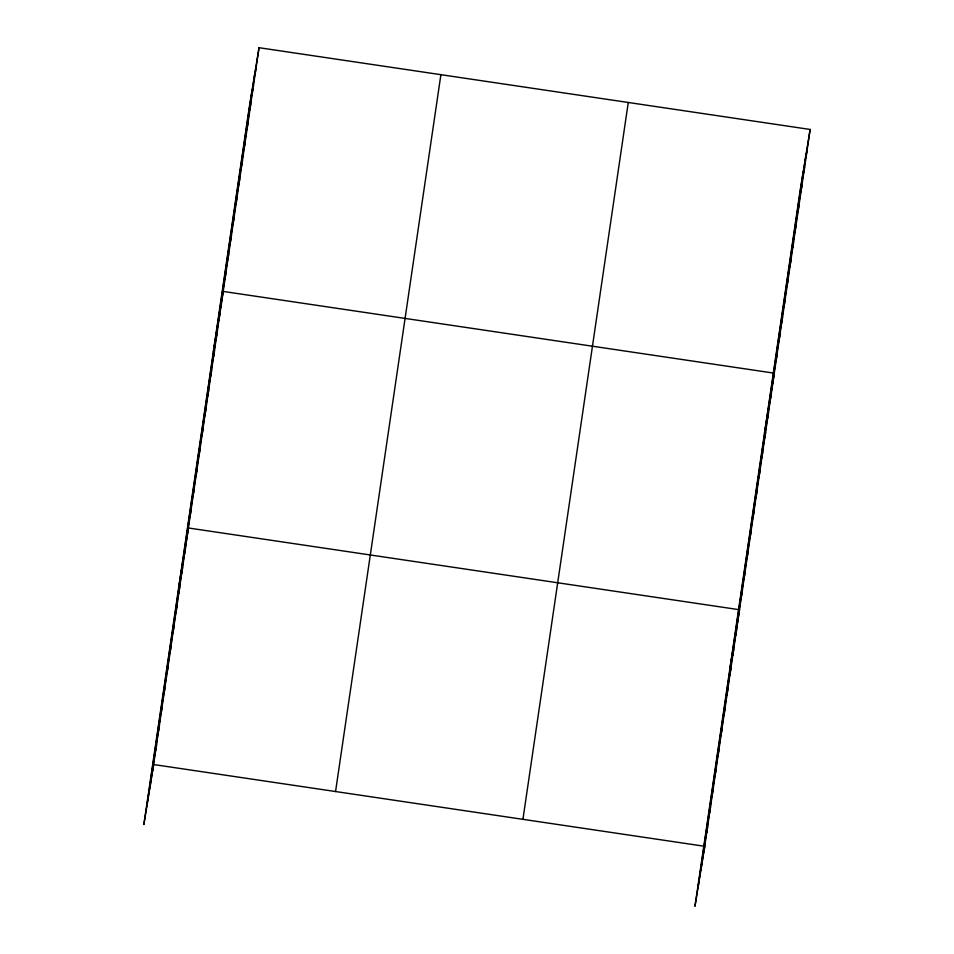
<?xml version="1.0" encoding="UTF-8"?>
<svg xmlns="http://www.w3.org/2000/svg" width="954" height="954" viewBox="0 0 954 954"><rect width="100%" height="100%" fill="white"/><g stroke="black" fill="none" stroke-linecap="round" stroke-linejoin="round"><path stroke-width="1.43" d="M146.773 806.774L252.118 89.915M149.778 788.469L255.112 71.61M152.688 770.701L259.023 47.7L810.137 129.458L703.79 852.459M335.558 791.534L440.891 74.686M522.935 819.331L628.269 102.483M697.887 888.532L803.22 171.684M700.88 870.227L806.213 153.379M259.023 47.7L249.209 107.683L143.863 824.542L153.689 764.548L704.791 846.317L694.977 906.3L800.311 189.452L810.137 129.458M255.267 72.599L256.268 66.446M252.512 91.345L253.514 85.192M249.757 110.092L250.759 103.95M247.003 128.838L248.004 122.696M244.248 147.596L245.25 141.442M241.493 166.342L242.495 160.189M238.738 185.088L239.74 178.935M235.984 203.834L236.986 197.693M233.229 222.58L234.231 216.439M230.474 241.326L231.476 235.185M227.72 260.084L228.721 253.931M224.965 278.83L225.967 272.677M213.386 351.418L223.212 291.435L774.314 373.193L764.5 433.176M219.313 317.288L220.314 311.147M216.415 337L217.417 330.859M213.517 356.713L214.519 350.571M210.619 376.436L211.621 370.283M207.722 396.148L208.723 389.995M204.824 415.861L205.837 409.707M201.926 435.573L202.94 429.419M199.028 455.285L200.042 449.131M196.13 474.997L197.144 468.855M193.233 494.709L194.246 488.567M190.347 514.421L191.349 508.279M178.625 587.974L188.451 527.991L739.553 609.749L729.738 669.744M184.551 553.857L185.553 547.703M181.654 573.569L182.655 567.415M178.756 593.281L179.757 587.127M175.858 612.993L176.86 606.839M172.96 632.705L173.962 626.551M170.062 652.417L171.076 646.275M167.165 672.129L168.178 665.987M164.267 691.841L165.28 685.699M161.369 711.553L162.383 705.411M158.471 731.277L159.485 725.123M155.585 750.989L156.587 744.835M806.368 154.357L807.382 148.216M803.614 173.103L804.627 166.962M800.859 191.849L801.873 185.708M798.104 210.607L799.118 204.454M795.35 229.354L796.363 223.2M792.595 248.1L793.609 241.958M789.84 266.846L790.854 260.704M787.086 285.592L788.087 279.45M784.331 304.35L785.333 298.197M781.576 323.096L782.578 316.943M778.822 341.842L779.823 335.701M776.067 360.588L777.069 354.447M770.415 399.058L771.416 392.905M767.517 418.77L768.53 412.617M764.619 438.482L765.633 432.329M761.721 458.194L762.735 452.041M758.824 477.906L759.837 471.753M755.926 497.618L756.939 491.477M753.04 517.33L754.042 511.189M750.142 537.042L751.144 530.901M747.244 556.754L748.246 550.613M744.347 576.478L745.348 570.325M741.449 596.19L742.45 590.037M735.653 635.614L736.655 629.461M732.755 655.326L733.769 649.185M729.858 675.038L730.871 668.897M726.96 694.75L727.974 688.609M724.062 714.463L725.076 708.321M721.176 734.186L722.178 728.033M718.279 753.899L719.28 747.745M715.381 773.611L716.382 767.457M712.483 793.323L713.485 787.169M709.585 813.035L710.587 806.881M706.687 832.747L707.689 826.605"/></g></svg>
